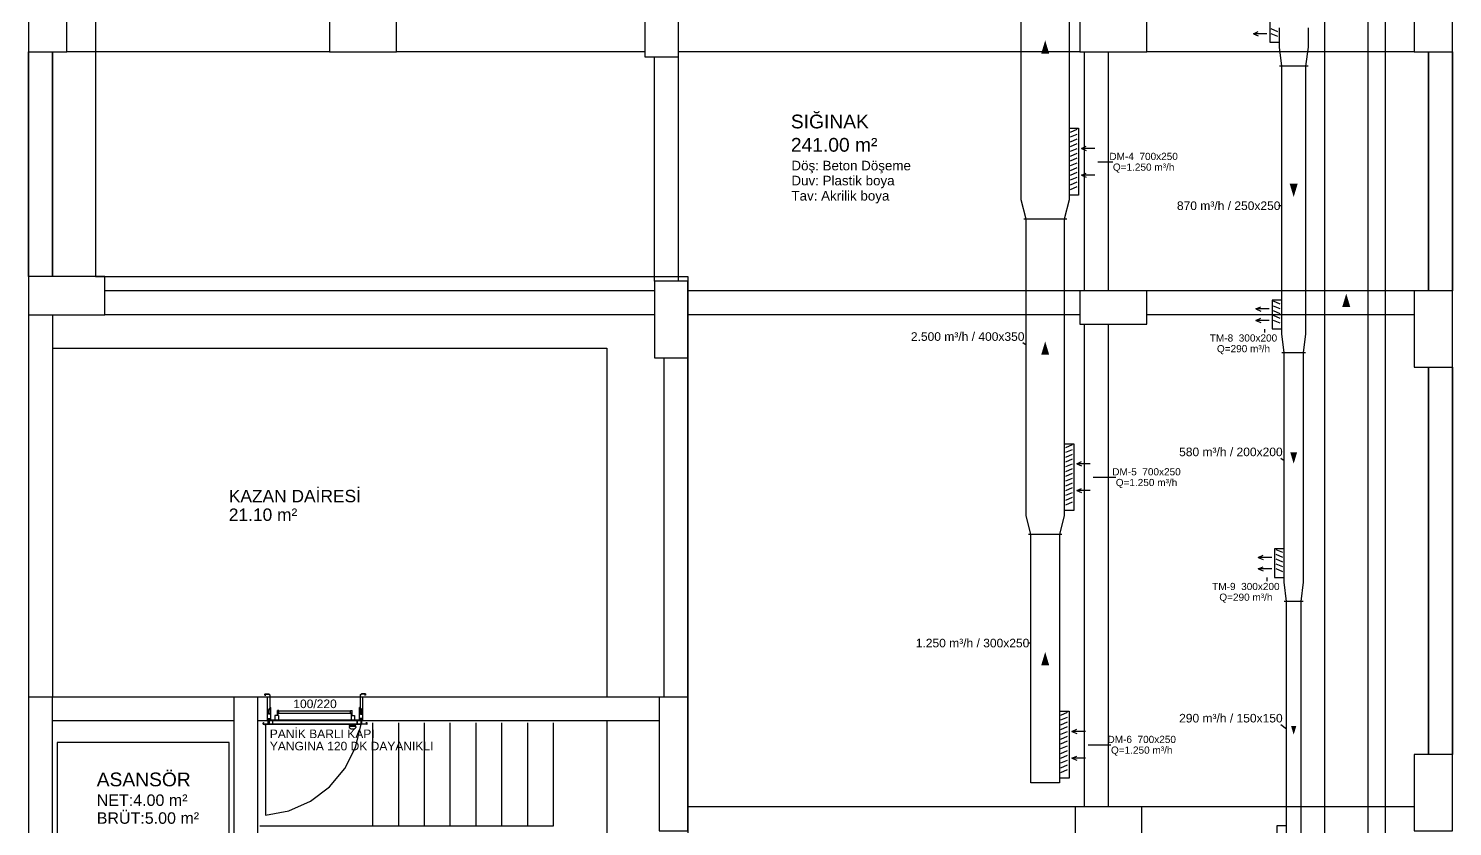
# Model space of a CAD drawing. Header units: centimetres. Extents: x 16951 to 24726, y -35407 to -32234.
# Drawn here: x 23236 to 24726, y -34316 to -33481 of the extents above; entities that cross this region are included whole.
import ezdxf
from ezdxf.enums import TextEntityAlignment as Align

# ---------------------------------------------------------------- set-up
doc = ezdxf.new("R2010")
doc.units = ezdxf.units.CM
for name, color, linetype in [('ROTAS-HAV-DUMAN', 1, 'Continuous'), ('ROTAS-HAV-EGZOZ', 4, 'Continuous'), ('ROTAS-HAV-MENFEZ', 7, 'Continuous'), ('ROTAS-HAV-OK', 7, 'Continuous'), ('ROTAS-HAV-TAZE-HAVA', 3, 'Continuous'), ('ROTAS-HAV-YAZI', 7, 'Continuous'), ('ROTAS-MIMARI', 8, 'Continuous'), ('ROTAS-MIMARI-KOLON', 8, 'Continuous')]:
    doc.layers.add(name, color=color, linetype=linetype)
doc.styles.add('ROTAS', font='arial.ttf')

msp = doc.modelspace()

# ---------------------------------------------------------------- linework, layer by layer
at = {"layer": 'ROTAS-HAV-DUMAN'}
for p, q in [((24280, -33811.8), (24276.7, -33809.6)), ((24285, -34123.6), (24281.8, -34123.6))]:
    msp.add_line(p, q, dxfattribs=at)
for points in [[(24325, -33380), (24325, -33620), (24325, -33660), (24320, -33680), (24320, -33950), (24320, -33990), (24315, -34010), (24315, -34270), (24285, -34270), (24285, -34010), (24280, -33990), (24280, -33950), (24280, -33680), (24275, -33660), (24275, -33620), (24275, -33380)], [(24322.5, -33680), (24277.5, -33680)], [(24317.5, -34010), (24282.5, -34010)]]:
    msp.add_lwpolyline(points, dxfattribs=at)
at = {"layer": 'ROTAS-HAV-EGZOZ'}
for points in [[(24592.5, -34435), (24592.5, -33095)], [(24637.5, -33095), (24637.5, -34435)]]:
    msp.add_lwpolyline(points, dxfattribs=at)
at = {"layer": 'ROTAS-HAV-MENFEZ'}
for p, q in [((24518, -33486), (24523, -33483.8)), ((24532, -33486), (24518, -33486)), ((24518, -33486), (24523, -33488.2)), ((24543.5, -33484), (24536.5, -33481)), ((24543.5, -33489), (24536.5, -33486)), ((24326.5, -33589), (24333.5, -33586)), ((24326.5, -33594), (24333.5, -33591)), ((24326.5, -33599), (24333.5, -33596)), ((24326.5, -33604), (24333.5, -33601)), ((24326.5, -33609), (24333.5, -33606)), ((24326.5, -33614), (24333.5, -33611)), ((24338, -33606), (24343, -33603.8)), ((24352, -33606), (24338, -33606)), ((24338, -33606), (24343, -33608.2)), ((24326.5, -33619), (24333.5, -33616)), ((24326.5, -33624), (24333.5, -33621)), ((24326.5, -33629), (24333.5, -33626)), ((24326.5, -33634), (24333.5, -33631)), ((24326.5, -33639), (24333.5, -33636)), ((24326.5, -33644), (24333.5, -33641)), ((24338, -33634), (24343, -33631.8)), ((24352, -33634), (24338, -33634)), ((24338, -33634), (24343, -33636.2)), ((24326.5, -33649), (24333.5, -33646)), ((24520.5, -33774), (24525.5, -33771.8)), ((24534.5, -33774), (24520.5, -33774)), ((24520.5, -33774), (24525.5, -33776.2)), ((24546, -33769), (24539, -33766)), ((24546, -33774), (24539, -33771)), ((24546, -33779), (24539, -33776)), ((24520.5, -33786), (24525.5, -33783.8)), ((24534.5, -33786), (24520.5, -33786)), ((24520.5, -33786), (24525.5, -33788.2)), ((24546, -33784), (24539, -33781)), ((24546, -33789), (24539, -33786)), ((24321.5, -33919), (24328.5, -33916)), ((24321.5, -33924), (24328.5, -33921)), ((24321.5, -33929), (24328.5, -33926)), ((24321.5, -33934), (24328.5, -33931)), ((24321.5, -33939), (24328.5, -33936)), ((24321.5, -33944), (24328.5, -33941)), ((24333, -33936), (24338, -33933.8)), ((24347, -33936), (24333, -33936)), ((24333, -33936), (24338, -33938.2)), ((24321.5, -33949), (24328.5, -33946)), ((24321.5, -33954), (24328.5, -33951)), ((24321.5, -33959), (24328.5, -33956)), ((24321.5, -33964), (24328.5, -33961)), ((24321.5, -33969), (24328.5, -33966)), ((24321.5, -33974), (24328.5, -33971)), ((24333, -33964), (24338, -33961.8)), ((24347, -33964), (24333, -33964)), ((24333, -33964), (24338, -33966.2)), ((24321.5, -33979), (24328.5, -33976)), ((24548.5, -34029), (24541.5, -34026)), ((24548.5, -34034), (24541.5, -34031)), ((24523, -34034), (24528, -34031.8)), ((24537, -34034), (24523, -34034)), ((24523, -34034), (24528, -34036.2)), ((24523, -34046), (24528, -34043.8)), ((24537, -34046), (24523, -34046)), ((24523, -34046), (24528, -34048.2)), ((24548.5, -34039), (24541.5, -34036)), ((24548.5, -34044), (24541.5, -34041)), ((24548.5, -34049), (24541.5, -34046)), ((24316.5, -34199), (24323.5, -34196)), ((24316.5, -34204), (24323.5, -34201)), ((24316.5, -34209), (24323.5, -34206)), ((24316.5, -34214), (24323.5, -34211)), ((24316.5, -34219), (24323.5, -34216)), ((24316.5, -34224), (24323.5, -34221)), ((24328, -34216), (24333, -34213.8)), ((24342, -34216), (24328, -34216)), ((24328, -34216), (24333, -34218.2)), ((24316.5, -34229), (24323.5, -34226)), ((24316.5, -34234), (24323.5, -34231)), ((24316.5, -34239), (24323.5, -34236)), ((24316.5, -34244), (24323.5, -34241)), ((24316.5, -34249), (24323.5, -34246)), ((24316.5, -34254), (24323.5, -34251)), ((24328, -34244), (24333, -34241.8)), ((24342, -34244), (24328, -34244)), ((24328, -34244), (24333, -34246.2)), ((24316.5, -34259), (24323.5, -34256))]:
    msp.add_line(p, q, dxfattribs=at)
for points in [[(24545, -33465), (24535, -33465), (24535, -33495), (24545, -33495)], [(24325, -33585), (24335, -33585), (24335, -33655), (24325, -33655)], [(24547.5, -33765), (24537.5, -33765), (24537.5, -33795), (24547.5, -33795)], [(24320, -33915), (24330, -33915), (24330, -33985), (24320, -33985)], [(24550, -34025), (24540, -34025), (24540, -34055), (24550, -34055)], [(24315, -34195), (24325, -34195), (24325, -34265), (24315, -34265)], [(24552.5, -34315), (24542.5, -34315), (24542.5, -34345), (24552.5, -34345)]]:
    msp.add_lwpolyline(points, dxfattribs=at)
at = {"layer": 'ROTAS-HAV-OK'}
for points in [[(24300, -33493), (24295.8, -33507), (24304.2, -33507)], [(24560, -33657), (24564.2, -33643), (24555.8, -33643)], [(24615, -33758), (24610.8, -33772), (24619.2, -33772)], [(24300, -33808), (24295.8, -33822), (24304.2, -33822)], [(24560, -33936), (24563.6, -33924), (24556.4, -33924)], [(24300, -34133), (24295.8, -34147), (24304.2, -34147)], [(24560, -34219.5), (24562.7, -34210.5), (24557.3, -34210.5)]]:
    msp.add_solid(points, dxfattribs=at)
at = {"layer": 'ROTAS-HAV-TAZE-HAVA'}
for p, q in [((24547.5, -33666), (24544.2, -33666)), ((24550, -33933.1), (24546.5, -33930.4)), ((24552.5, -34213.8), (24546.5, -34209))]:
    msp.add_line(p, q, dxfattribs=at)
for points in [[(24575, -33480), (24575, -33500), (24572.5, -33520), (24572.5, -33780), (24572.5, -33800), (24570, -33820), (24570, -34040), (24570, -34060), (24567.5, -34080), (24567.5, -34350), (24552.5, -34350), (24552.5, -34080), (24550, -34060), (24550, -34040), (24550, -33820), (24547.5, -33800), (24547.5, -33780), (24547.5, -33520), (24545, -33500), (24545, -33480)], [(24575, -33520), (24545, -33520)], [(24572.5, -33820), (24547.5, -33820)], [(24570, -34080), (24550, -34080)]]:
    msp.add_lwpolyline(points, dxfattribs=at)
at = {"layer": 'ROTAS-HAV-YAZI'}
for p, q in [((24355.1, -33620), (24370.8, -33620)), ((24529.5, -33795.1), (24529.5, -33798.8)), ((24350.1, -33950), (24373.8, -33950)), ((24532, -34055.1), (24532, -34058.8)), ((24345.1, -34230), (24368.8, -34230))]:
    msp.add_line(p, q, dxfattribs=at)
at = {"layer": 'ROTAS-MIMARI'}
for p, q in [((23483.5, -34176.9), (23483.5, -34178.1)), ((23583.4, -34177.9), (23584.5, -34176.9)), ((23583.4, -34177.9), (23583.4, -34198.4)), ((23583.5, -34178), (23584.5, -34177)), ((23583.5, -34198.4), (23583.5, -34178)), ((23588.7, -34176.9), (23584.5, -34176.9)), ((23588.7, -34177), (23584.5, -34177)), ((23588.7, -34178), (23587.7, -34178)), ((23587.7, -34178.1), (23587.7, -34178)), ((23588.7, -34178.1), (23587.7, -34178.1)), ((23588.7, -34177), (23588.7, -34178)), ((23588.8, -34176.9), (23588.8, -34178.1)), ((23487.2, -34193.2), (23488.4, -34193.2)), ((23487.2, -34197.8), (23487.2, -34193.3)), ((23487.3, -34197.8), (23487.3, -34193.3)), ((23487.3, -34193.3), (23488.5, -34193.3)), ((23488.4, -34191.9), (23488.5, -34191.8)), ((23488.4, -34191.9), (23488.4, -34193.2)), ((23488.5, -34193.3), (23488.5, -34191.8)), ((23489.2, -34195.2), (23489.2, -34191.2)), ((23489.3, -34195.2), (23489.2, -34195.2)), ((23489.3, -34191.2), (23489.7, -34191.2)), ((23489.3, -34191.3), (23489.6, -34191.3)), ((23489.3, -34195.2), (23489.3, -34191.3)), ((23489.6, -34203.7), (23489.6, -34191.3)), ((23489.7, -34203.8), (23489.7, -34191.2)), ((23498.2, -34194.2), (23496.6, -34194.2)), ((23496.6, -34199.5), (23496.6, -34194.2)), ((23498.2, -34197.3), (23498.2, -34194.2)), ((23498.2, -34194.5), (23573.3, -34194.5)), ((23573.3, -34194.2), (23574.9, -34194.2)), ((23573.3, -34197.3), (23573.3, -34194.2)), ((23574.9, -34199.5), (23574.9, -34194.2)), ((23582.6, -34203.8), (23582.6, -34191.2)), ((23583, -34191.2), (23582.6, -34191.2)), ((23582.7, -34203.7), (23582.7, -34191.3)), ((23583, -34191.3), (23582.7, -34191.3)), ((23583, -34195.2), (23583, -34191.3)), ((23583, -34195.2), (23583.1, -34195.2)), ((23583.1, -34195.2), (23583.1, -34191.2)), ((23583.7, -34193.3), (23583.7, -34191.8)), ((23583.8, -34191.9), (23583.7, -34191.8)), ((23585, -34193.3), (23583.7, -34193.3)), ((23583.8, -34191.9), (23583.8, -34193.2)), ((23585, -34193.2), (23583.8, -34193.2)), ((23585, -34197.8), (23585, -34193.3)), ((23585.1, -34197.8), (23585.1, -34193.3)), ((23481.9, -34208.3), (23481.9, -34207.2)), ((23482, -34207.1), (23482.9, -34207.1)), ((23482, -34207.2), (23482.9, -34207.2)), ((23482, -34208.3), (23482, -34207.2)), ((23482, -34208.3), (23487.1, -34208.3)), ((23482, -34208.4), (23487.2, -34208.4)), ((23482.9, -34207.2), (23482.9, -34207.1)), ((23484.2, -34208.6), (23484.2, -34303.8)), ((23487.1, -34208.3), (23487.1, -34202.5)), ((23487.1, -34202.5), (23489.3, -34202.5)), ((23488.7, -34197.9), (23487.2, -34197.9)), ((23487.2, -34208.3), (23487.2, -34202.6)), ((23487.2, -34202.6), (23489.2, -34202.6)), ((23488.7, -34197.8), (23487.3, -34197.8)), ((23487.7, -34204.5), (23487.7, -34208.4)), ((23487.9, -34204.5), (23487.9, -34208.4)), ((23584.1, -34204.2), (23488, -34204.2)), ((23584, -34204.4), (23488, -34204.4)), ((23489.2, -34202.6), (23489.2, -34203.8)), ((23489.3, -34202.5), (23489.3, -34203.7)), ((23489.3, -34203.7), (23489.6, -34203.7)), ((23489.3, -34203.8), (23489.7, -34203.8)), ((23497.8, -34199.5), (23494.1, -34199.5)), ((23494.1, -34199.5), (23494.1, -34204.2)), ((23497.3, -34199.5), (23497.3, -34196.2)), ((23498.2, -34197.3), (23497.3, -34197.3)), ((23497.8, -34199.5), (23497.8, -34204.2)), ((23498.2, -34197), (23573.3, -34197)), ((23571.8, -34209.6), (23571.8, -34208.6)), ((23578.8, -34209.6), (23571.8, -34209.6)), ((23573.3, -34197.3), (23574.1, -34197.3)), ((23573.7, -34199.5), (23577.4, -34199.5)), ((23573.7, -34199.5), (23573.7, -34204.2)), ((23574.1, -34199.5), (23574.1, -34196.2)), ((23574.1, -34209.6), (23574.1, -34210.9)), ((23576.6, -34209.6), (23576.6, -34210.9)), ((23577.4, -34199.5), (23577.4, -34204.2)), ((23578.8, -34209.6), (23578.8, -34208.6)), ((23583, -34203.8), (23582.6, -34203.8)), ((23583, -34203.7), (23582.7, -34203.7)), ((23585.1, -34202.5), (23583, -34202.5)), ((23583, -34202.5), (23583, -34203.7)), ((23585, -34202.6), (23583.1, -34202.6)), ((23583.1, -34202.6), (23583.1, -34203.8)), ((23583.5, -34197.8), (23585, -34197.8)), ((23583.5, -34197.9), (23585, -34197.9)), ((23584.4, -34204.5), (23584.4, -34208.4)), ((23585, -34208.3), (23585, -34202.6)), ((23585.1, -34208.3), (23585.1, -34202.5)), ((23590.3, -34208.3), (23585.1, -34208.3)), ((23590.3, -34208.4), (23585.1, -34208.4)), ((23590.3, -34207.1), (23589.3, -34207.1)), ((23590.3, -34208.3), (23590.3, -34207.2)), ((23590.4, -34208.3), (23590.4, -34207.2)), ((23578.8, -34210.9), (23571.8, -34210.9)), ((23571.8, -34210.9), (23571.8, -34212.1)), ((23578.8, -34210.9), (23578.8, -34212.1))]:
    msp.add_line(p, q, dxfattribs=at)
for points in [[(23926.2, -34460.1), (23841.2, -34460.1), (23841.2, -35200.1), (24541.2, -35200.1), (24541.2, -34535.1), (24656.2, -34535.1), (24656.2, -33010.1), (24326.2, -33010.1), (24326.2, -32965.1), (24161.2, -32965.1), (24161.2, -32775.1), (24286.2, -32775.1), (24286.2, -32350.1), (23676.2, -32350.1), (23676.2, -33010.1), (23306.2, -33010.1), (23306.2, -33740.1), (23926.2, -33740.1), (23926.2, -34460.1)], [(23236.2, -33740.1), (23236.2, -33505.1)], [(23261.2, -33740.1), (23261.2, -33505.1)], [(23551.2, -33505.1), (23276.2, -33505.1)], [(23881.2, -33505.1), (23621.2, -33505.1)], [(24336.2, -33505.1), (23916.2, -33505.1)], [(24341.2, -33755.1), (24341.2, -33505.1)], [(24366.2, -33755.1), (24366.2, -33505.1)], [(24686.2, -33505.1), (24406.2, -33505.1)], [(24701.2, -33755.1), (24701.2, -33505.1)], [(24726.2, -33755.1), (24726.2, -33505.1)], [(23891.2, -33745.1), (23891.2, -33510.1)], [(23916.2, -33745.1), (23916.2, -33510.1)], [(23891.2, -33755.1), (23316.2, -33755.1)], [(24336.2, -33755.1), (23926.2, -33755.1)], [(24686.2, -33755.1), (24406.2, -33755.1)], [(23891.2, -33780.1), (23316.2, -33780.1)], [(24336.2, -33780.1), (23926.2, -33780.1)], [(24341.2, -34295.1), (24341.2, -33790.1)], [(24366.2, -34295.1), (24366.2, -33790.1)], [(24686.2, -33780.1), (24406.2, -33780.1)], [(23261.2, -33815.1), (23841.2, -33815.1), (23841.2, -34180.1)], [(23901.2, -34180.1), (23901.2, -33825.1)], [(23926.2, -34180.1), (23926.2, -33825.1)], [(24701.2, -34240.1), (24701.2, -33835.1)], [(24726.2, -34240.1), (24726.2, -33835.1)], [(23451.2, -34180.1), (23261.2, -34180.1)], [(23451.2, -34180.1), (23261.2, -34180.1)], [(23896.2, -34180.1), (23476.2, -34180.1)], [(23486.2, -34180.1), (23476.2, -34180.1)], [(23483.6, -34176.9), (23483.6, -34176.9), (23483.5, -34176.9), (23483.5, -34176.9), (23483.5, -34176.9), (23483.5, -34176.9), (23483.5, -34176.9), (23483.5, -34176.9)], [(23483.5, -34178.1), (23483.6, -34178.1), (23484.5, -34178.1), (23484.5, -34178), (23483.6, -34178), (23483.6, -34177), (23487.8, -34177), (23488.7, -34178), (23488.7, -34198.4)], [(23483.6, -34176.9), (23487.8, -34176.9), (23488.8, -34177.9), (23488.8, -34198.4)], [(23486.2, -34205.1), (23486.2, -34180.1)], [(23841.2, -34180.1), (23586.2, -34180.1)], [(23586.2, -34205.1), (23586.2, -34180.1)], [(23588.8, -34176.9), (23588.8, -34176.9), (23588.7, -34176.9), (23588.7, -34176.9), (23588.7, -34176.9), (23588.7, -34176.9), (23588.7, -34176.9), (23588.7, -34176.9)], [(23588.7, -34178.1), (23588.7, -34178.1), (23588.7, -34178.1), (23588.7, -34178.1), (23588.7, -34178.1), (23588.7, -34178.1), (23588.8, -34178.1), (23588.8, -34178.1)], [(23487.2, -34193.2), (23487.2, -34193.2), (23487.2, -34193.2), (23487.2, -34193.2), (23487.2, -34193.2), (23487.2, -34193.3), (23487.2, -34193.3), (23487.2, -34193.3)], [(23489.3, -34191.2), (23489.2, -34191.2), (23489.2, -34191.2), (23489.2, -34191.2), (23489.2, -34191.2), (23489.2, -34191.2), (23489.2, -34191.2), (23489.2, -34191.2)], [(23489.7, -34191.2), (23489.7, -34191.2), (23489.7, -34191.2), (23489.7, -34191.2), (23489.7, -34191.2), (23489.7, -34191.2), (23489.7, -34191.2), (23489.7, -34191.2)], [(23582.6, -34191.2), (23582.6, -34191.2), (23582.6, -34191.2), (23582.6, -34191.2), (23582.6, -34191.2), (23582.6, -34191.2), (23582.6, -34191.2), (23582.6, -34191.2)], [(23583.1, -34191.2), (23583.1, -34191.2), (23583.1, -34191.2), (23583.1, -34191.2), (23583.1, -34191.2), (23583, -34191.2), (23583, -34191.2), (23583, -34191.2)], [(23585.1, -34193.3), (23585.1, -34193.3), (23585.1, -34193.3), (23585.1, -34193.2), (23585.1, -34193.2), (23585, -34193.2), (23585, -34193.2), (23585, -34193.2)], [(23451.2, -34205.1), (23261.2, -34205.1)], [(23451.2, -34205.1), (23261.2, -34205.1)], [(23896.2, -34205.1), (23476.2, -34205.1)], [(23486.2, -34205.1), (23476.2, -34205.1)], [(23482, -34207.1), (23481.9, -34207.1), (23481.9, -34207.1), (23481.9, -34207.1), (23481.9, -34207.2), (23481.9, -34207.2), (23481.9, -34207.2), (23481.9, -34207.2)], [(23481.9, -34208.3), (23481.9, -34208.3), (23481.9, -34208.3), (23481.9, -34208.4), (23481.9, -34208.4), (23481.9, -34208.4), (23481.9, -34208.4), (23482, -34208.4)], [(23584, -34208.4), (23484.2, -34208.4), (23484.2, -34208.6), (23584.1, -34208.6)], [(23484.2, -34303.8), (23508.7, -34299.2), (23531.4, -34289.1), (23551.3, -34274.1), (23567.2, -34255), (23578.4, -34232.8), (23584.4, -34208.6)], [(23487.2, -34197.8), (23487.2, -34197.8), (23487.2, -34197.8), (23487.2, -34197.9), (23487.2, -34197.9), (23487.2, -34197.9), (23487.2, -34197.9), (23487.2, -34197.9)], [(23489.3, -34203.8), (23488.8, -34203.7), (23488.2, -34203.6), (23487.7, -34203.7), (23487.2, -34203.9)], [(23487.2, -34208.4), (23487.2, -34208.4), (23487.2, -34208.4), (23487.2, -34208.4), (23487.2, -34208.4), (23487.2, -34208.3), (23487.2, -34208.3), (23487.2, -34208.3)], [(23488, -34204.2), (23488, -34204.2), (23487.9, -34204.3), (23487.8, -34204.3), (23487.8, -34204.4), (23487.7, -34204.4), (23487.7, -34204.5), (23487.7, -34204.5)], [(23488, -34204.4), (23488, -34204.4), (23488, -34204.4), (23488, -34204.5), (23487.9, -34204.5), (23487.9, -34204.5), (23487.9, -34204.5), (23487.9, -34204.5)], [(23488.1, -34204.4), (23487.9, -34204.6)], [(23487.9, -34208.2), (23488.1, -34208.4)], [(23491.7, -34204.6), (23488.1, -34204.6), (23488.1, -34204.6), (23488.1, -34208.2), (23488.1, -34208.3), (23491.7, -34208.3), (23491.8, -34208.2), (23491.8, -34204.6), (23491.7, -34204.6)], [(23489.2, -34203.8), (23489.2, -34203.8), (23489.2, -34203.8), (23489.2, -34203.8), (23489.2, -34203.8), (23489.2, -34203.8), (23489.2, -34203.8), (23489.3, -34203.8)], [(23489.7, -34203.8), (23489.7, -34203.8), (23489.7, -34203.8), (23489.7, -34203.8), (23489.7, -34203.8), (23489.7, -34203.8), (23489.7, -34203.8), (23489.7, -34203.8)], [(23489.9, -34208.6), (23489.9, -34208.4)], [(23491.7, -34208.4), (23491.9, -34208.2), (23491.9, -34204.6), (23491.7, -34204.4)], [(23580.4, -34208.4), (23580.2, -34208.2), (23580.2, -34204.6), (23580.4, -34204.4)], [(23580.4, -34204.6), (23584, -34204.6), (23584, -34204.6), (23584, -34208.2), (23584, -34208.3), (23580.4, -34208.3), (23580.3, -34208.2), (23580.3, -34204.6), (23580.4, -34204.6)], [(23582.6, -34203.8), (23582.6, -34203.8), (23582.6, -34203.8), (23582.6, -34203.8), (23582.6, -34203.8), (23582.6, -34203.8), (23582.6, -34203.8), (23582.6, -34203.8)], [(23585, -34203.9), (23584.5, -34203.7), (23584, -34203.6), (23583.5, -34203.7), (23583, -34203.8)], [(23583, -34203.8), (23583, -34203.8), (23583, -34203.8), (23583.1, -34203.8), (23583.1, -34203.8), (23583.1, -34203.8), (23583.1, -34203.8), (23583.1, -34203.8)], [(23584, -34204.4), (23584.2, -34204.6), (23584.2, -34208.2), (23584, -34208.4)], [(23584.4, -34204.5), (23584.3, -34204.5), (23584.3, -34204.4), (23584.3, -34204.4), (23584.2, -34204.3), (23584.2, -34204.3), (23584.1, -34204.2), (23584.1, -34204.2)], [(23584.1, -34208.6), (23584.1, -34208.6), (23584.2, -34208.6), (23584.2, -34208.6), (23584.3, -34208.5), (23584.3, -34208.5), (23584.3, -34208.4), (23584.4, -34208.3)], [(23585, -34197.9), (23585, -34197.9), (23585, -34197.9), (23585.1, -34197.9), (23585.1, -34197.9), (23585.1, -34197.8), (23585.1, -34197.8), (23585.1, -34197.8)], [(23585, -34208.3), (23585, -34208.3), (23585, -34208.3), (23585, -34208.4), (23585.1, -34208.4), (23585.1, -34208.4), (23585.1, -34208.4), (23585.1, -34208.4)], [(23841.2, -34205.1), (23586.2, -34205.1)], [(23590.3, -34207.2), (23589.3, -34207.2), (23589.3, -34207.1)], [(23590.4, -34207.2), (23590.4, -34207.2), (23590.4, -34207.2), (23590.3, -34207.2), (23590.3, -34207.1), (23590.3, -34207.1), (23590.3, -34207.1), (23590.3, -34207.1)], [(23590.3, -34208.4), (23590.3, -34208.4), (23590.3, -34208.4), (23590.3, -34208.4), (23590.3, -34208.4), (23590.4, -34208.3), (23590.4, -34208.3), (23590.4, -34208.3)], [(23596.2, -34207.1), (23596.2, -34315.1)], [(23623.2, -34207.1), (23623.2, -34315.1)], [(23650.2, -34207.1), (23650.2, -34315.1)], [(23677.2, -34207.1), (23677.2, -34315.1)], [(23704.2, -34207.1), (23704.2, -34315.1)], [(23731.2, -34207.1), (23731.2, -34315.1)], [(23758.2, -34207.1), (23758.2, -34315.1)], [(23785.2, -34207.1), (23785.2, -34315.1)], [(23841.2, -34205.1), (23841.2, -34430.1)], [(23571.8, -34212.1), (23572.7, -34212.8), (23573.7, -34213.3), (23574.8, -34213.5), (23575.9, -34213.5), (23577, -34213.3), (23578, -34212.8), (23578.8, -34212.1)], [(23266.2, -34227.6), (23266.2, -34410.1), (23446.2, -34410.1), (23446.2, -34227.6), (23266.2, -34227.6)], [(24331.2, -34295.1), (23926.2, -34295.1)], [(24686.2, -34295.1), (24401.2, -34295.1)], [(23596.2, -34315.1), (23478.2, -34315.1)], [(23785.2, -34315.1), (23596.2, -34315.1)]]:
    msp.add_lwpolyline(points, dxfattribs=at)
msp.add_circle((23483.6, -34208.7), 0.5, dxfattribs=at)
at = {"layer": 'ROTAS-MIMARI-KOLON'}
for points in [[(23276.2, -33425.1), (23236.2, -33425.1), (23236.2, -33505.1), (23276.2, -33505.1), (23276.2, -33425.1)], [(24726.2, -33425.1), (24686.2, -33425.1), (24686.2, -33505.1), (24726.2, -33505.1), (24726.2, -33425.1)], [(23916.2, -33440.1), (23881.2, -33440.1), (23881.2, -33510.1), (23916.2, -33510.1), (23916.2, -33440.1)], [(23621.2, -33470.1), (23551.2, -33470.1), (23551.2, -33505.1), (23621.2, -33505.1), (23621.2, -33470.1)], [(24406.2, -33470.1), (24336.2, -33470.1), (24336.2, -33505.1), (24406.2, -33505.1), (24406.2, -33470.1)], [(23236.2, -33505.1), (23236.2, -33740.1)], [(23261.2, -33505.1), (23261.2, -33740.1)], [(24701.2, -33505.1), (24701.2, -33755.1)], [(24726.2, -33505.1), (24726.2, -33755.1)], [(23316.2, -33740.1), (23236.2, -33740.1), (23236.2, -33780.1), (23316.2, -33780.1), (23316.2, -33740.1)], [(23926.2, -33745.1), (23891.2, -33745.1), (23891.2, -33825.1), (23926.2, -33825.1), (23926.2, -33745.1)], [(24406.2, -33755.1), (24336.2, -33755.1), (24336.2, -33790.1), (24406.2, -33790.1), (24406.2, -33755.1)], [(24726.2, -33755.1), (24686.2, -33755.1), (24686.2, -33835.1), (24726.2, -33835.1), (24726.2, -33755.1)], [(23236.2, -33780.1), (23236.2, -34180.1)], [(23261.2, -33780.1), (23261.2, -34180.1)], [(24701.2, -33835.1), (24701.2, -34240.1)], [(24726.2, -33835.1), (24726.2, -34240.1)], [(23261.2, -34180.1), (23236.2, -34180.1), (23236.2, -34440.1), (23261.2, -34440.1), (23261.2, -34180.1)], [(23476.2, -34180.1), (23451.2, -34180.1), (23451.2, -34460.1), (23476.2, -34460.1), (23476.2, -34180.1)], [(23926.2, -34180.1), (23896.2, -34180.1), (23896.2, -34320.1), (23926.2, -34320.1), (23926.2, -34180.1)], [(24726.2, -34240.1), (24686.2, -34240.1), (24686.2, -34320.1), (24726.2, -34320.1), (24726.2, -34240.1)], [(24401.2, -34295.1), (24331.2, -34295.1), (24331.2, -34330.1), (24401.2, -34330.1), (24401.2, -34295.1)]]:
    msp.add_lwpolyline(points, dxfattribs=at)

# ---------------------------------------------------------------- texts
at = {"layer": 'ROTAS-HAV-DUMAN', "style": 'ROTAS'}
for s, p in [('2.500 m³/h / 400x350', (24218.9, -33802.9)), ('1.250 m³/h / 300x250', (24224, -34123.6))]:
    msp.add_text(s, height=9, dxfattribs=at).set_placement(p, align=Align.MIDDLE_CENTER)
at = {"layer": 'ROTAS-HAV-TAZE-HAVA', "style": 'ROTAS'}
for s, p in [('870 m³/h / 250x250', (24492, -33666)), ('580 m³/h / 200x200', (24494.3, -33923.6)), ('290 m³/h / 150x150', (24494.3, -34202.2))]:
    msp.add_text(s, height=9, dxfattribs=at).set_placement(p, align=Align.MIDDLE_CENTER)
at = {"layer": 'ROTAS-HAV-YAZI', "style": 'ROTAS'}
for s, p in [('DM-4  700x250', (24403, -33614.4)), ('Q=1.250 m³/h', (24403, -33625.6)), ('TM-8  300x200', (24507.5, -33804.4)), ('Q=290 m³/h', (24507.5, -33815.6)), ('DM-5  700x250', (24406, -33944.4)), ('Q=1.250 m³/h', (24406, -33955.6)), ('TM-9  300x200', (24510, -34064.4)), ('Q=290 m³/h', (24510, -34075.6)), ('DM-6  700x250', (24401, -34224.4)), ('Q=1.250 m³/h', (24401, -34235.6))]:
    msp.add_text(s, height=7.5, dxfattribs=at).set_placement(p, align=Align.MIDDLE_CENTER)
at = {"layer": 'ROTAS-MIMARI', "style": 'ROTAS'}
for s, height, p in [('SIĞINAK', 14.4, (24033.9, -33585.1)), ('241.00 m²', 14.4, (24033.9, -33609.5)), ('Döş: Beton Döşeme', 10, (24034.5, -33629)), ('Duv: Plastik boya', 10, (24034.5, -33644.7)), ('Tav: Akrilik boya', 10, (24034.5, -33660.6)), ('KAZAN DAİRESİ', 13, (23445.8, -33976.3)), ('21.10 m²', 13, (23445.8, -33995.8)), ('100/220', 9, (23513.3, -34191.7)), ('PANİK BARLI KAPI', 9, (23488.7, -34223.1)), ('YANGINA 120 DK DAYANIKLI', 9, (23488.7, -34235.9)), ('ASANSÖR', 14.4, (23307.6, -34273.5)), ('NET:4.00 m²', 12, (23307.6, -34294)), ('BRÜT:5.00 m²', 12, (23307.6, -34312.7))]:
    msp.add_text(s, height=height, dxfattribs=at).set_placement(p)

doc.saveas('drawing.dxf')
